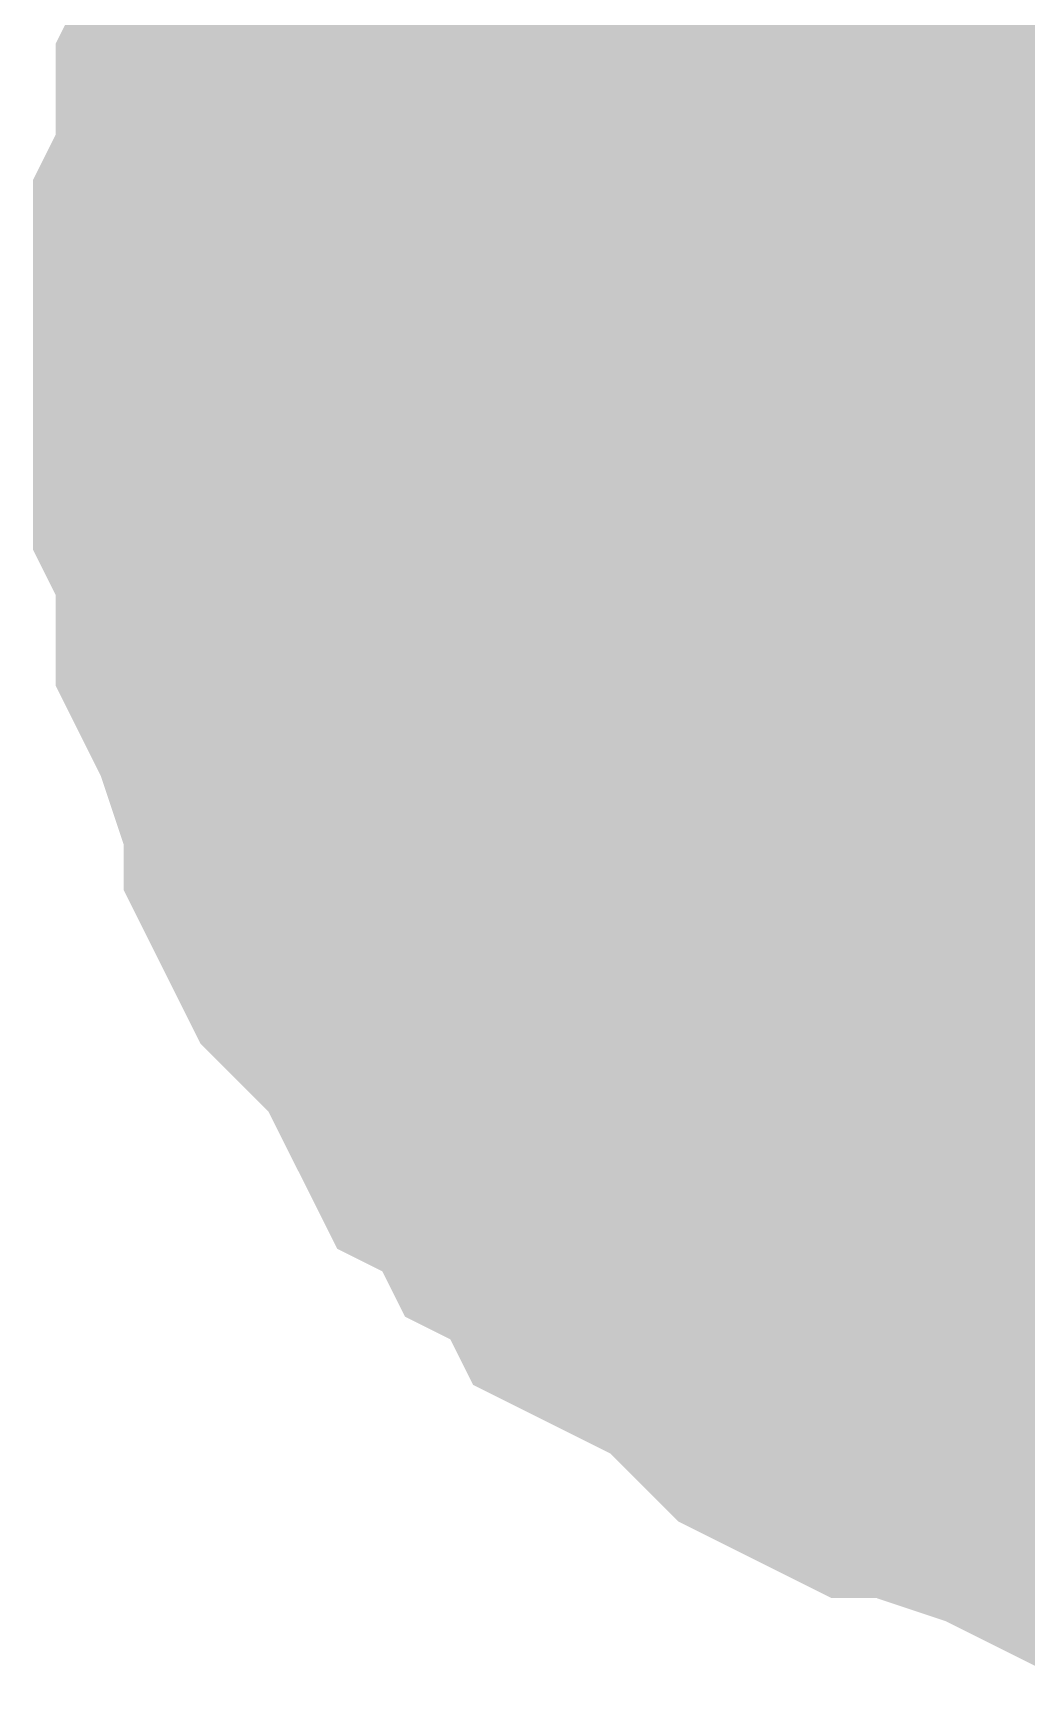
# Model space of a CAD drawing. Header units: inches. Extents: x 0 to 22.3, y 0 to 15.7.
# Drawn here: x 1.07444 to 1.09381, y 6.17421 to 6.20646 of the extents above; entities that cross this region are included whole.
import ezdxf

# ---------------------------------------------------------------- set-up
doc = ezdxf.new("R2010")
doc.units = ezdxf.units.IN
doc.header["$MEASUREMENT"] = 0
doc.layers.add('Sheet', color=255, linetype='Continuous')

msp = doc.modelspace()

# ---------------------------------------------------------------- linework, layer by layer
at = {"layer": 'Sheet'}
msp.add_lwpolyline([(1.09, 6.2, 0.02, 0.02, 1), (1.11, 6.2, 0.02, 0.02, 1)], format="xyseb", close=True, dxfattribs=at)
for points in [[(1.080344, 6.199997, 0.0118, 0.0118, 0), (1.080344, 6.200881, 0.0118, 0.0118, 0), (1.080344, 6.202207, 0.0118, 0.0118, 0), (1.080786, 6.203091, 0.0118, 0.0118, 0), (1.080786, 6.203975, 0.0118, 0.0118, 0), (1.080786, 6.204859, 0.0118, 0.0118, 0), (1.081228, 6.205743, 0.0118, 0.0118, 0), (1.08167, 6.207069, 0.0118, 0.0118, 0), (1.082112, 6.207953, 0.0118, 0.0118, 0), (1.082112, 6.208837, 0.0118, 0.0118, 0), (1.082554, 6.209721, 0.0118, 0.0118, 0), (1.082996, 6.210163, 0.0118, 0.0118, 0), (1.08388, 6.211047, 0.0118, 0.0118, 0), (1.084322, 6.211931, 0.0118, 0.0118, 0), (1.084765, 6.212815, 0.0118, 0.0118, 0)], [(1.080344, 6.199997, 0.0118, 0.0118, 0), (1.080344, 6.200881, 0.0118, 0.0118, 0), (1.080344, 6.202207, 0.0118, 0.0118, 0), (1.080786, 6.203091, 0.0118, 0.0118, 0), (1.080786, 6.203975, 0.0118, 0.0118, 0), (1.080786, 6.204859, 0.0118, 0.0118, 0), (1.081228, 6.205743, 0.0118, 0.0118, 0), (1.08167, 6.207069, 0.0118, 0.0118, 0), (1.082112, 6.207953, 0.0118, 0.0118, 0), (1.082112, 6.208837, 0.0118, 0.0118, 0), (1.082554, 6.209721, 0.0118, 0.0118, 0), (1.082996, 6.210163, 0.0118, 0.0118, 0), (1.08388, 6.211047, 0.0118, 0.0118, 0), (1.084322, 6.211931, 0.0118, 0.0118, 0), (1.084765, 6.212815, 0.0118, 0.0118, 0)], [(1.080344, 6.199997, 0.0118, 0.0118, 0), (1.080344, 6.200881, 0.0118, 0.0118, 0), (1.080344, 6.202207, 0.0118, 0.0118, 0), (1.080786, 6.203091, 0.0118, 0.0118, 0), (1.080786, 6.203975, 0.0118, 0.0118, 0), (1.080786, 6.204859, 0.0118, 0.0118, 0), (1.081228, 6.205743, 0.0118, 0.0118, 0), (1.08167, 6.207069, 0.0118, 0.0118, 0), (1.082112, 6.207953, 0.0118, 0.0118, 0), (1.082112, 6.208837, 0.0118, 0.0118, 0), (1.082554, 6.209721, 0.0118, 0.0118, 0), (1.082996, 6.210163, 0.0118, 0.0118, 0), (1.08388, 6.211047, 0.0118, 0.0118, 0), (1.084322, 6.211931, 0.0118, 0.0118, 0), (1.084765, 6.212815, 0.0118, 0.0118, 0)], [(1.080344, 6.199997, 0.0118, 0.0118, 0), (1.080344, 6.200881, 0.0118, 0.0118, 0), (1.080344, 6.202207, 0.0118, 0.0118, 0), (1.080786, 6.203091, 0.0118, 0.0118, 0), (1.080786, 6.203975, 0.0118, 0.0118, 0), (1.080786, 6.204859, 0.0118, 0.0118, 0), (1.081228, 6.205743, 0.0118, 0.0118, 0), (1.08167, 6.207069, 0.0118, 0.0118, 0), (1.082112, 6.207953, 0.0118, 0.0118, 0), (1.082112, 6.208837, 0.0118, 0.0118, 0), (1.082554, 6.209721, 0.0118, 0.0118, 0), (1.082996, 6.210163, 0.0118, 0.0118, 0), (1.08388, 6.211047, 0.0118, 0.0118, 0), (1.084322, 6.211931, 0.0118, 0.0118, 0), (1.084765, 6.212815, 0.0118, 0.0118, 0)], [(1.080344, 6.199997, 0.0118, 0.0118, 0), (1.080344, 6.200881, 0.0118, 0.0118, 0), (1.080344, 6.202207, 0.0118, 0.0118, 0), (1.080786, 6.203091, 0.0118, 0.0118, 0), (1.080786, 6.203975, 0.0118, 0.0118, 0), (1.080786, 6.204859, 0.0118, 0.0118, 0), (1.081228, 6.205743, 0.0118, 0.0118, 0), (1.08167, 6.207069, 0.0118, 0.0118, 0), (1.082112, 6.207953, 0.0118, 0.0118, 0), (1.082112, 6.208837, 0.0118, 0.0118, 0), (1.082554, 6.209721, 0.0118, 0.0118, 0), (1.082996, 6.210163, 0.0118, 0.0118, 0), (1.08388, 6.211047, 0.0118, 0.0118, 0), (1.084322, 6.211931, 0.0118, 0.0118, 0), (1.084765, 6.212815, 0.0118, 0.0118, 0)], [(1.080344, 6.199997, 0.0118, 0.0118, 0), (1.080344, 6.200881, 0.0118, 0.0118, 0), (1.080344, 6.202207, 0.0118, 0.0118, 0), (1.080786, 6.203091, 0.0118, 0.0118, 0), (1.080786, 6.203975, 0.0118, 0.0118, 0), (1.080786, 6.204859, 0.0118, 0.0118, 0), (1.081228, 6.205743, 0.0118, 0.0118, 0), (1.08167, 6.207069, 0.0118, 0.0118, 0), (1.082112, 6.207953, 0.0118, 0.0118, 0), (1.082112, 6.208837, 0.0118, 0.0118, 0), (1.082554, 6.209721, 0.0118, 0.0118, 0), (1.082996, 6.210163, 0.0118, 0.0118, 0), (1.08388, 6.211047, 0.0118, 0.0118, 0), (1.084322, 6.211931, 0.0118, 0.0118, 0), (1.084765, 6.212815, 0.0118, 0.0118, 0)], [(1.080344, 6.199997, 0.0039, 0.0039, 0), (1.080344, 6.200881, 0.0039, 0.0039, 0), (1.080344, 6.202207, 0.0039, 0.0039, 0), (1.080786, 6.203091, 0.0039, 0.0039, 0), (1.080786, 6.203975, 0.0039, 0.0039, 0), (1.080786, 6.204859, 0.0039, 0.0039, 0), (1.081228, 6.205743, 0.0039, 0.0039, 0), (1.08167, 6.207069, 0.0039, 0.0039, 0), (1.082112, 6.207953, 0.0039, 0.0039, 0), (1.082112, 6.208837, 0.0039, 0.0039, 0)], [(1.080344, 6.199997, 0.0039, 0.0039, 0), (1.080344, 6.200881, 0.0039, 0.0039, 0), (1.080344, 6.202207, 0.0039, 0.0039, 0), (1.080786, 6.203091, 0.0039, 0.0039, 0), (1.080786, 6.203975, 0.0039, 0.0039, 0), (1.080786, 6.204859, 0.0039, 0.0039, 0), (1.081228, 6.205743, 0.0039, 0.0039, 0), (1.08167, 6.207069, 0.0039, 0.0039, 0), (1.082112, 6.207953, 0.0039, 0.0039, 0), (1.082112, 6.208837, 0.0039, 0.0039, 0)], [(1.080344, 6.199997, 0.0039, 0.0039, 0), (1.080344, 6.200881, 0.0039, 0.0039, 0), (1.080344, 6.202207, 0.0039, 0.0039, 0), (1.080786, 6.203091, 0.0039, 0.0039, 0), (1.080786, 6.203975, 0.0039, 0.0039, 0), (1.080786, 6.204859, 0.0039, 0.0039, 0), (1.081228, 6.205743, 0.0039, 0.0039, 0), (1.08167, 6.207069, 0.0039, 0.0039, 0), (1.082112, 6.207953, 0.0039, 0.0039, 0), (1.082112, 6.208837, 0.0039, 0.0039, 0)], [(1.080344, 6.199997, 0.0039, 0.0039, 0), (1.080344, 6.200881, 0.0039, 0.0039, 0), (1.080344, 6.202207, 0.0039, 0.0039, 0), (1.080786, 6.203091, 0.0039, 0.0039, 0), (1.080786, 6.203975, 0.0039, 0.0039, 0), (1.080786, 6.204859, 0.0039, 0.0039, 0), (1.081228, 6.205743, 0.0039, 0.0039, 0), (1.08167, 6.207069, 0.0039, 0.0039, 0), (1.082112, 6.207953, 0.0039, 0.0039, 0), (1.082112, 6.208837, 0.0039, 0.0039, 0)], [(1.080344, 6.199997, 0.0039, 0.0039, 0), (1.080344, 6.200881, 0.0039, 0.0039, 0), (1.080344, 6.202207, 0.0039, 0.0039, 0), (1.080786, 6.203091, 0.0039, 0.0039, 0), (1.080786, 6.203975, 0.0039, 0.0039, 0), (1.080786, 6.204859, 0.0039, 0.0039, 0), (1.081228, 6.205743, 0.0039, 0.0039, 0), (1.08167, 6.207069, 0.0039, 0.0039, 0), (1.082112, 6.207953, 0.0039, 0.0039, 0), (1.082112, 6.208837, 0.0039, 0.0039, 0)], [(1.080344, 6.199997, 0.0039, 0.0039, 0), (1.080344, 6.200881, 0.0039, 0.0039, 0), (1.080344, 6.202207, 0.0039, 0.0039, 0), (1.080786, 6.203091, 0.0039, 0.0039, 0), (1.080786, 6.203975, 0.0039, 0.0039, 0), (1.080786, 6.204859, 0.0039, 0.0039, 0), (1.081228, 6.205743, 0.0039, 0.0039, 0), (1.08167, 6.207069, 0.0039, 0.0039, 0), (1.082112, 6.207953, 0.0039, 0.0039, 0), (1.082112, 6.208837, 0.0039, 0.0039, 0)], [(1.100236, 6.180107, 0.0118, 0.0118, 0), (1.099352, 6.180107, 0.0118, 0.0118, 0), (1.098026, 6.180107, 0.0118, 0.0118, 0), (1.097142, 6.180549, 0.0118, 0.0118, 0), (1.096258, 6.180549, 0.0118, 0.0118, 0), (1.095373, 6.180549, 0.0118, 0.0118, 0), (1.094489, 6.180991, 0.0118, 0.0118, 0), (1.093163, 6.181433, 0.0118, 0.0118, 0), (1.092279, 6.181875, 0.0118, 0.0118, 0), (1.091395, 6.181875, 0.0118, 0.0118, 0), (1.090511, 6.182317, 0.0118, 0.0118, 0), (1.090069, 6.182759, 0.0118, 0.0118, 0), (1.089185, 6.183643, 0.0118, 0.0118, 0), (1.088301, 6.184085, 0.0118, 0.0118, 0), (1.087417, 6.184527, 0.0118, 0.0118, 0), (1.086975, 6.185411, 0.0118, 0.0118, 0), (1.086091, 6.185853, 0.0118, 0.0118, 0), (1.085649, 6.186737, 0.0118, 0.0118, 0), (1.084765, 6.187179, 0.0118, 0.0118, 0), (1.084322, 6.188063, 0.0118, 0.0118, 0), (1.08388, 6.188947, 0.0118, 0.0118, 0), (1.082996, 6.189831, 0.0118, 0.0118, 0), (1.082554, 6.190273, 0.0118, 0.0118, 0), (1.082112, 6.191157, 0.0118, 0.0118, 0), (1.082112, 6.192041, 0.0118, 0.0118, 0), (1.08167, 6.192925, 0.0118, 0.0118, 0), (1.081228, 6.194251, 0.0118, 0.0118, 0), (1.080786, 6.195135, 0.0118, 0.0118, 0), (1.080786, 6.196019, 0.0118, 0.0118, 0), (1.080786, 6.196903, 0.0118, 0.0118, 0), (1.080344, 6.197787, 0.0118, 0.0118, 0), (1.080344, 6.199113, 0.0118, 0.0118, 0), (1.080344, 6.199997, 0.0118, 0.0118, 0)], [(1.080344, 6.199997, 0.0118, 0.0118, 0), (1.080344, 6.199997, 0.0118, 0.0118, 0)], [(1.100236, 6.180107, 0.0118, 0.0118, 0), (1.099352, 6.180107, 0.0118, 0.0118, 0), (1.098026, 6.180107, 0.0118, 0.0118, 0), (1.097142, 6.180549, 0.0118, 0.0118, 0), (1.096258, 6.180549, 0.0118, 0.0118, 0), (1.095373, 6.180549, 0.0118, 0.0118, 0), (1.094489, 6.180991, 0.0118, 0.0118, 0), (1.093163, 6.181433, 0.0118, 0.0118, 0), (1.092279, 6.181875, 0.0118, 0.0118, 0), (1.091395, 6.181875, 0.0118, 0.0118, 0), (1.090511, 6.182317, 0.0118, 0.0118, 0), (1.090069, 6.182759, 0.0118, 0.0118, 0), (1.089185, 6.183643, 0.0118, 0.0118, 0), (1.088301, 6.184085, 0.0118, 0.0118, 0), (1.087417, 6.184527, 0.0118, 0.0118, 0), (1.086975, 6.185411, 0.0118, 0.0118, 0), (1.086091, 6.185853, 0.0118, 0.0118, 0), (1.085649, 6.186737, 0.0118, 0.0118, 0), (1.084765, 6.187179, 0.0118, 0.0118, 0), (1.084322, 6.188063, 0.0118, 0.0118, 0), (1.08388, 6.188947, 0.0118, 0.0118, 0), (1.082996, 6.189831, 0.0118, 0.0118, 0), (1.082554, 6.190273, 0.0118, 0.0118, 0), (1.082112, 6.191157, 0.0118, 0.0118, 0), (1.082112, 6.192041, 0.0118, 0.0118, 0), (1.08167, 6.192925, 0.0118, 0.0118, 0), (1.081228, 6.194251, 0.0118, 0.0118, 0), (1.080786, 6.195135, 0.0118, 0.0118, 0), (1.080786, 6.196019, 0.0118, 0.0118, 0), (1.080786, 6.196903, 0.0118, 0.0118, 0), (1.080344, 6.197787, 0.0118, 0.0118, 0), (1.080344, 6.199113, 0.0118, 0.0118, 0), (1.080344, 6.199997, 0.0118, 0.0118, 0)], [(1.080344, 6.199997, 0.0118, 0.0118, 0), (1.080344, 6.199997, 0.0118, 0.0118, 0)], [(1.100236, 6.180107, 0.0118, 0.0118, 0), (1.099352, 6.180107, 0.0118, 0.0118, 0), (1.098026, 6.180107, 0.0118, 0.0118, 0), (1.097142, 6.180549, 0.0118, 0.0118, 0), (1.096258, 6.180549, 0.0118, 0.0118, 0), (1.095373, 6.180549, 0.0118, 0.0118, 0), (1.094489, 6.180991, 0.0118, 0.0118, 0), (1.093163, 6.181433, 0.0118, 0.0118, 0), (1.092279, 6.181875, 0.0118, 0.0118, 0), (1.091395, 6.181875, 0.0118, 0.0118, 0), (1.090511, 6.182317, 0.0118, 0.0118, 0), (1.090069, 6.182759, 0.0118, 0.0118, 0), (1.089185, 6.183643, 0.0118, 0.0118, 0), (1.088301, 6.184085, 0.0118, 0.0118, 0), (1.087417, 6.184527, 0.0118, 0.0118, 0), (1.086975, 6.185411, 0.0118, 0.0118, 0), (1.086091, 6.185853, 0.0118, 0.0118, 0), (1.085649, 6.186737, 0.0118, 0.0118, 0), (1.084765, 6.187179, 0.0118, 0.0118, 0), (1.084322, 6.188063, 0.0118, 0.0118, 0), (1.08388, 6.188947, 0.0118, 0.0118, 0), (1.082996, 6.189831, 0.0118, 0.0118, 0), (1.082554, 6.190273, 0.0118, 0.0118, 0), (1.082112, 6.191157, 0.0118, 0.0118, 0), (1.082112, 6.192041, 0.0118, 0.0118, 0), (1.08167, 6.192925, 0.0118, 0.0118, 0), (1.081228, 6.194251, 0.0118, 0.0118, 0), (1.080786, 6.195135, 0.0118, 0.0118, 0), (1.080786, 6.196019, 0.0118, 0.0118, 0), (1.080786, 6.196903, 0.0118, 0.0118, 0), (1.080344, 6.197787, 0.0118, 0.0118, 0), (1.080344, 6.199113, 0.0118, 0.0118, 0), (1.080344, 6.199997, 0.0118, 0.0118, 0)], [(1.080344, 6.199997, 0.0118, 0.0118, 0), (1.080344, 6.199997, 0.0118, 0.0118, 0)], [(1.100236, 6.180107, 0.0118, 0.0118, 0), (1.099352, 6.180107, 0.0118, 0.0118, 0), (1.098026, 6.180107, 0.0118, 0.0118, 0), (1.097142, 6.180549, 0.0118, 0.0118, 0), (1.096258, 6.180549, 0.0118, 0.0118, 0), (1.095373, 6.180549, 0.0118, 0.0118, 0), (1.094489, 6.180991, 0.0118, 0.0118, 0), (1.093163, 6.181433, 0.0118, 0.0118, 0), (1.092279, 6.181875, 0.0118, 0.0118, 0), (1.091395, 6.181875, 0.0118, 0.0118, 0), (1.090511, 6.182317, 0.0118, 0.0118, 0), (1.090069, 6.182759, 0.0118, 0.0118, 0), (1.089185, 6.183643, 0.0118, 0.0118, 0), (1.088301, 6.184085, 0.0118, 0.0118, 0), (1.087417, 6.184527, 0.0118, 0.0118, 0), (1.086975, 6.185411, 0.0118, 0.0118, 0), (1.086091, 6.185853, 0.0118, 0.0118, 0), (1.085649, 6.186737, 0.0118, 0.0118, 0), (1.084765, 6.187179, 0.0118, 0.0118, 0), (1.084322, 6.188063, 0.0118, 0.0118, 0), (1.08388, 6.188947, 0.0118, 0.0118, 0), (1.082996, 6.189831, 0.0118, 0.0118, 0), (1.082554, 6.190273, 0.0118, 0.0118, 0), (1.082112, 6.191157, 0.0118, 0.0118, 0), (1.082112, 6.192041, 0.0118, 0.0118, 0), (1.08167, 6.192925, 0.0118, 0.0118, 0), (1.081228, 6.194251, 0.0118, 0.0118, 0), (1.080786, 6.195135, 0.0118, 0.0118, 0), (1.080786, 6.196019, 0.0118, 0.0118, 0), (1.080786, 6.196903, 0.0118, 0.0118, 0), (1.080344, 6.197787, 0.0118, 0.0118, 0), (1.080344, 6.199113, 0.0118, 0.0118, 0), (1.080344, 6.199997, 0.0118, 0.0118, 0)], [(1.080344, 6.199997, 0.0118, 0.0118, 0), (1.080344, 6.199997, 0.0118, 0.0118, 0)], [(1.100236, 6.180107, 0.0118, 0.0118, 0), (1.099352, 6.180107, 0.0118, 0.0118, 0), (1.098026, 6.180107, 0.0118, 0.0118, 0), (1.097142, 6.180549, 0.0118, 0.0118, 0), (1.096258, 6.180549, 0.0118, 0.0118, 0), (1.095373, 6.180549, 0.0118, 0.0118, 0), (1.094489, 6.180991, 0.0118, 0.0118, 0), (1.093163, 6.181433, 0.0118, 0.0118, 0), (1.092279, 6.181875, 0.0118, 0.0118, 0), (1.091395, 6.181875, 0.0118, 0.0118, 0), (1.090511, 6.182317, 0.0118, 0.0118, 0), (1.090069, 6.182759, 0.0118, 0.0118, 0), (1.089185, 6.183643, 0.0118, 0.0118, 0), (1.088301, 6.184085, 0.0118, 0.0118, 0), (1.087417, 6.184527, 0.0118, 0.0118, 0), (1.086975, 6.185411, 0.0118, 0.0118, 0), (1.086091, 6.185853, 0.0118, 0.0118, 0), (1.085649, 6.186737, 0.0118, 0.0118, 0), (1.084765, 6.187179, 0.0118, 0.0118, 0), (1.084322, 6.188063, 0.0118, 0.0118, 0), (1.08388, 6.188947, 0.0118, 0.0118, 0), (1.082996, 6.189831, 0.0118, 0.0118, 0), (1.082554, 6.190273, 0.0118, 0.0118, 0), (1.082112, 6.191157, 0.0118, 0.0118, 0), (1.082112, 6.192041, 0.0118, 0.0118, 0), (1.08167, 6.192925, 0.0118, 0.0118, 0), (1.081228, 6.194251, 0.0118, 0.0118, 0), (1.080786, 6.195135, 0.0118, 0.0118, 0), (1.080786, 6.196019, 0.0118, 0.0118, 0), (1.080786, 6.196903, 0.0118, 0.0118, 0), (1.080344, 6.197787, 0.0118, 0.0118, 0), (1.080344, 6.199113, 0.0118, 0.0118, 0), (1.080344, 6.199997, 0.0118, 0.0118, 0)], [(1.080344, 6.199997, 0.0118, 0.0118, 0), (1.080344, 6.199997, 0.0118, 0.0118, 0)], [(1.100236, 6.180107, 0.0118, 0.0118, 0), (1.099352, 6.180107, 0.0118, 0.0118, 0), (1.098026, 6.180107, 0.0118, 0.0118, 0), (1.097142, 6.180549, 0.0118, 0.0118, 0), (1.096258, 6.180549, 0.0118, 0.0118, 0), (1.095373, 6.180549, 0.0118, 0.0118, 0), (1.094489, 6.180991, 0.0118, 0.0118, 0), (1.093163, 6.181433, 0.0118, 0.0118, 0), (1.092279, 6.181875, 0.0118, 0.0118, 0), (1.091395, 6.181875, 0.0118, 0.0118, 0), (1.090511, 6.182317, 0.0118, 0.0118, 0), (1.090069, 6.182759, 0.0118, 0.0118, 0), (1.089185, 6.183643, 0.0118, 0.0118, 0), (1.088301, 6.184085, 0.0118, 0.0118, 0), (1.087417, 6.184527, 0.0118, 0.0118, 0), (1.086975, 6.185411, 0.0118, 0.0118, 0), (1.086091, 6.185853, 0.0118, 0.0118, 0), (1.085649, 6.186737, 0.0118, 0.0118, 0), (1.084765, 6.187179, 0.0118, 0.0118, 0), (1.084322, 6.188063, 0.0118, 0.0118, 0), (1.08388, 6.188947, 0.0118, 0.0118, 0), (1.082996, 6.189831, 0.0118, 0.0118, 0), (1.082554, 6.190273, 0.0118, 0.0118, 0), (1.082112, 6.191157, 0.0118, 0.0118, 0), (1.082112, 6.192041, 0.0118, 0.0118, 0), (1.08167, 6.192925, 0.0118, 0.0118, 0), (1.081228, 6.194251, 0.0118, 0.0118, 0), (1.080786, 6.195135, 0.0118, 0.0118, 0), (1.080786, 6.196019, 0.0118, 0.0118, 0), (1.080786, 6.196903, 0.0118, 0.0118, 0), (1.080344, 6.197787, 0.0118, 0.0118, 0), (1.080344, 6.199113, 0.0118, 0.0118, 0), (1.080344, 6.199997, 0.0118, 0.0118, 0)], [(1.080344, 6.199997, 0.0118, 0.0118, 0), (1.080344, 6.199997, 0.0118, 0.0118, 0)], [(1.096258, 6.180549, 0.0039, 0.0039, 0), (1.095373, 6.180549, 0.0039, 0.0039, 0), (1.094489, 6.180991, 0.0039, 0.0039, 0), (1.093163, 6.181433, 0.0039, 0.0039, 0), (1.092279, 6.181875, 0.0039, 0.0039, 0), (1.091395, 6.181875, 0.0039, 0.0039, 0), (1.090511, 6.182317, 0.0039, 0.0039, 0), (1.090069, 6.182759, 0.0039, 0.0039, 0), (1.089185, 6.183643, 0.0039, 0.0039, 0), (1.088301, 6.184085, 0.0039, 0.0039, 0), (1.087417, 6.184527, 0.0039, 0.0039, 0), (1.086975, 6.185411, 0.0039, 0.0039, 0), (1.086091, 6.185853, 0.0039, 0.0039, 0), (1.085649, 6.186737, 0.0039, 0.0039, 0), (1.084765, 6.187179, 0.0039, 0.0039, 0), (1.084322, 6.188063, 0.0039, 0.0039, 0), (1.08388, 6.188947, 0.0039, 0.0039, 0), (1.082996, 6.189831, 0.0039, 0.0039, 0), (1.082554, 6.190273, 0.0039, 0.0039, 0), (1.082112, 6.191157, 0.0039, 0.0039, 0), (1.082112, 6.192041, 0.0039, 0.0039, 0), (1.08167, 6.192925, 0.0039, 0.0039, 0), (1.081228, 6.194251, 0.0039, 0.0039, 0), (1.080786, 6.195135, 0.0039, 0.0039, 0), (1.080786, 6.196019, 0.0039, 0.0039, 0), (1.080786, 6.196903, 0.0039, 0.0039, 0), (1.080344, 6.197787, 0.0039, 0.0039, 0), (1.080344, 6.199113, 0.0039, 0.0039, 0), (1.080344, 6.199997, 0.0039, 0.0039, 0)], [(1.080344, 6.199997, 0.0039, 0.0039, 0), (1.080344, 6.199997, 0.0039, 0.0039, 0)], [(1.096258, 6.180549, 0.0039, 0.0039, 0), (1.095373, 6.180549, 0.0039, 0.0039, 0), (1.094489, 6.180991, 0.0039, 0.0039, 0), (1.093163, 6.181433, 0.0039, 0.0039, 0), (1.092279, 6.181875, 0.0039, 0.0039, 0), (1.091395, 6.181875, 0.0039, 0.0039, 0), (1.090511, 6.182317, 0.0039, 0.0039, 0), (1.090069, 6.182759, 0.0039, 0.0039, 0), (1.089185, 6.183643, 0.0039, 0.0039, 0), (1.088301, 6.184085, 0.0039, 0.0039, 0), (1.087417, 6.184527, 0.0039, 0.0039, 0), (1.086975, 6.185411, 0.0039, 0.0039, 0), (1.086091, 6.185853, 0.0039, 0.0039, 0), (1.085649, 6.186737, 0.0039, 0.0039, 0), (1.084765, 6.187179, 0.0039, 0.0039, 0), (1.084322, 6.188063, 0.0039, 0.0039, 0), (1.08388, 6.188947, 0.0039, 0.0039, 0), (1.082996, 6.189831, 0.0039, 0.0039, 0), (1.082554, 6.190273, 0.0039, 0.0039, 0), (1.082112, 6.191157, 0.0039, 0.0039, 0), (1.082112, 6.192041, 0.0039, 0.0039, 0), (1.08167, 6.192925, 0.0039, 0.0039, 0), (1.081228, 6.194251, 0.0039, 0.0039, 0), (1.080786, 6.195135, 0.0039, 0.0039, 0), (1.080786, 6.196019, 0.0039, 0.0039, 0), (1.080786, 6.196903, 0.0039, 0.0039, 0), (1.080344, 6.197787, 0.0039, 0.0039, 0), (1.080344, 6.199113, 0.0039, 0.0039, 0), (1.080344, 6.199997, 0.0039, 0.0039, 0)], [(1.080344, 6.199997, 0.0039, 0.0039, 0), (1.080344, 6.199997, 0.0039, 0.0039, 0)], [(1.096258, 6.180549, 0.0039, 0.0039, 0), (1.095373, 6.180549, 0.0039, 0.0039, 0), (1.094489, 6.180991, 0.0039, 0.0039, 0), (1.093163, 6.181433, 0.0039, 0.0039, 0), (1.092279, 6.181875, 0.0039, 0.0039, 0), (1.091395, 6.181875, 0.0039, 0.0039, 0), (1.090511, 6.182317, 0.0039, 0.0039, 0), (1.090069, 6.182759, 0.0039, 0.0039, 0), (1.089185, 6.183643, 0.0039, 0.0039, 0), (1.088301, 6.184085, 0.0039, 0.0039, 0), (1.087417, 6.184527, 0.0039, 0.0039, 0), (1.086975, 6.185411, 0.0039, 0.0039, 0), (1.086091, 6.185853, 0.0039, 0.0039, 0), (1.085649, 6.186737, 0.0039, 0.0039, 0), (1.084765, 6.187179, 0.0039, 0.0039, 0), (1.084322, 6.188063, 0.0039, 0.0039, 0), (1.08388, 6.188947, 0.0039, 0.0039, 0), (1.082996, 6.189831, 0.0039, 0.0039, 0), (1.082554, 6.190273, 0.0039, 0.0039, 0), (1.082112, 6.191157, 0.0039, 0.0039, 0), (1.082112, 6.192041, 0.0039, 0.0039, 0), (1.08167, 6.192925, 0.0039, 0.0039, 0), (1.081228, 6.194251, 0.0039, 0.0039, 0), (1.080786, 6.195135, 0.0039, 0.0039, 0), (1.080786, 6.196019, 0.0039, 0.0039, 0), (1.080786, 6.196903, 0.0039, 0.0039, 0), (1.080344, 6.197787, 0.0039, 0.0039, 0), (1.080344, 6.199113, 0.0039, 0.0039, 0), (1.080344, 6.199997, 0.0039, 0.0039, 0)], [(1.080344, 6.199997, 0.0039, 0.0039, 0), (1.080344, 6.199997, 0.0039, 0.0039, 0)], [(1.096258, 6.180549, 0.0039, 0.0039, 0), (1.095373, 6.180549, 0.0039, 0.0039, 0), (1.094489, 6.180991, 0.0039, 0.0039, 0), (1.093163, 6.181433, 0.0039, 0.0039, 0), (1.092279, 6.181875, 0.0039, 0.0039, 0), (1.091395, 6.181875, 0.0039, 0.0039, 0), (1.090511, 6.182317, 0.0039, 0.0039, 0), (1.090069, 6.182759, 0.0039, 0.0039, 0), (1.089185, 6.183643, 0.0039, 0.0039, 0), (1.088301, 6.184085, 0.0039, 0.0039, 0), (1.087417, 6.184527, 0.0039, 0.0039, 0), (1.086975, 6.185411, 0.0039, 0.0039, 0), (1.086091, 6.185853, 0.0039, 0.0039, 0), (1.085649, 6.186737, 0.0039, 0.0039, 0), (1.084765, 6.187179, 0.0039, 0.0039, 0), (1.084322, 6.188063, 0.0039, 0.0039, 0), (1.08388, 6.188947, 0.0039, 0.0039, 0), (1.082996, 6.189831, 0.0039, 0.0039, 0), (1.082554, 6.190273, 0.0039, 0.0039, 0), (1.082112, 6.191157, 0.0039, 0.0039, 0), (1.082112, 6.192041, 0.0039, 0.0039, 0), (1.08167, 6.192925, 0.0039, 0.0039, 0), (1.081228, 6.194251, 0.0039, 0.0039, 0), (1.080786, 6.195135, 0.0039, 0.0039, 0), (1.080786, 6.196019, 0.0039, 0.0039, 0), (1.080786, 6.196903, 0.0039, 0.0039, 0), (1.080344, 6.197787, 0.0039, 0.0039, 0), (1.080344, 6.199113, 0.0039, 0.0039, 0), (1.080344, 6.199997, 0.0039, 0.0039, 0)], [(1.080344, 6.199997, 0.0039, 0.0039, 0), (1.080344, 6.199997, 0.0039, 0.0039, 0)], [(1.096258, 6.180549, 0.0039, 0.0039, 0), (1.095373, 6.180549, 0.0039, 0.0039, 0), (1.094489, 6.180991, 0.0039, 0.0039, 0), (1.093163, 6.181433, 0.0039, 0.0039, 0), (1.092279, 6.181875, 0.0039, 0.0039, 0), (1.091395, 6.181875, 0.0039, 0.0039, 0), (1.090511, 6.182317, 0.0039, 0.0039, 0), (1.090069, 6.182759, 0.0039, 0.0039, 0), (1.089185, 6.183643, 0.0039, 0.0039, 0), (1.088301, 6.184085, 0.0039, 0.0039, 0), (1.087417, 6.184527, 0.0039, 0.0039, 0), (1.086975, 6.185411, 0.0039, 0.0039, 0), (1.086091, 6.185853, 0.0039, 0.0039, 0), (1.085649, 6.186737, 0.0039, 0.0039, 0), (1.084765, 6.187179, 0.0039, 0.0039, 0), (1.084322, 6.188063, 0.0039, 0.0039, 0), (1.08388, 6.188947, 0.0039, 0.0039, 0), (1.082996, 6.189831, 0.0039, 0.0039, 0), (1.082554, 6.190273, 0.0039, 0.0039, 0), (1.082112, 6.191157, 0.0039, 0.0039, 0), (1.082112, 6.192041, 0.0039, 0.0039, 0), (1.08167, 6.192925, 0.0039, 0.0039, 0), (1.081228, 6.194251, 0.0039, 0.0039, 0), (1.080786, 6.195135, 0.0039, 0.0039, 0), (1.080786, 6.196019, 0.0039, 0.0039, 0), (1.080786, 6.196903, 0.0039, 0.0039, 0), (1.080344, 6.197787, 0.0039, 0.0039, 0), (1.080344, 6.199113, 0.0039, 0.0039, 0), (1.080344, 6.199997, 0.0039, 0.0039, 0)], [(1.080344, 6.199997, 0.0039, 0.0039, 0), (1.080344, 6.199997, 0.0039, 0.0039, 0)], [(1.096258, 6.180549, 0.0039, 0.0039, 0), (1.095373, 6.180549, 0.0039, 0.0039, 0), (1.094489, 6.180991, 0.0039, 0.0039, 0), (1.093163, 6.181433, 0.0039, 0.0039, 0), (1.092279, 6.181875, 0.0039, 0.0039, 0), (1.091395, 6.181875, 0.0039, 0.0039, 0), (1.090511, 6.182317, 0.0039, 0.0039, 0), (1.090069, 6.182759, 0.0039, 0.0039, 0), (1.089185, 6.183643, 0.0039, 0.0039, 0), (1.088301, 6.184085, 0.0039, 0.0039, 0), (1.087417, 6.184527, 0.0039, 0.0039, 0), (1.086975, 6.185411, 0.0039, 0.0039, 0), (1.086091, 6.185853, 0.0039, 0.0039, 0), (1.085649, 6.186737, 0.0039, 0.0039, 0), (1.084765, 6.187179, 0.0039, 0.0039, 0), (1.084322, 6.188063, 0.0039, 0.0039, 0), (1.08388, 6.188947, 0.0039, 0.0039, 0), (1.082996, 6.189831, 0.0039, 0.0039, 0), (1.082554, 6.190273, 0.0039, 0.0039, 0), (1.082112, 6.191157, 0.0039, 0.0039, 0), (1.082112, 6.192041, 0.0039, 0.0039, 0), (1.08167, 6.192925, 0.0039, 0.0039, 0), (1.081228, 6.194251, 0.0039, 0.0039, 0), (1.080786, 6.195135, 0.0039, 0.0039, 0), (1.080786, 6.196019, 0.0039, 0.0039, 0), (1.080786, 6.196903, 0.0039, 0.0039, 0), (1.080344, 6.197787, 0.0039, 0.0039, 0), (1.080344, 6.199113, 0.0039, 0.0039, 0), (1.080344, 6.199997, 0.0039, 0.0039, 0)], [(1.080344, 6.199997, 0.0039, 0.0039, 0), (1.080344, 6.199997, 0.0039, 0.0039, 0)]]:
    msp.add_lwpolyline(points, format="xyseb", dxfattribs=at)

doc.saveas('drawing.dxf')
